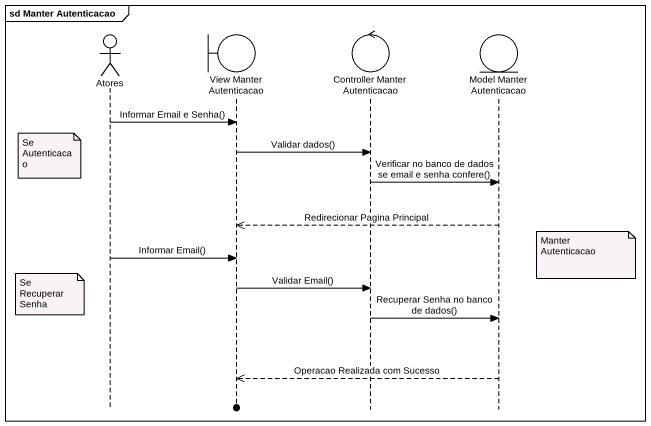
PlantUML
@startuml
mainframe sd Manter Autenticacao
hide footbox
actor Atores
boundary "View Manter Autenticacao" as View_Manter_Autenticacao
control "Controller Manter Autenticacao" as Controller_Manter
entity "Model Manter Autenticacao" as Model_Manter_Autenticacao

Atores -> View_Manter_Autenticacao : Informar Email e Senha()
View_Manter_Autenticacao -> Controller_Manter : Validar dados()
note left of Atores : Se Autenticacao
Controller_Manter -> Model_Manter_Autenticacao : Verificar no banco de dados se email e senha confere()
Model_Manter_Autenticacao -->> View_Manter_Autenticacao : Redirecionar Pagina Principal
note right of Model_Manter_Autenticacao : Manter Autenticacao
Atores -> View_Manter_Autenticacao : Informar Email()
View_Manter_Autenticacao -> Controller_Manter : Validar Email()
note left of Atores
  Se Recuperar
  Senha
end note
Controller_Manter -> Model_Manter_Autenticacao : Recuperar Senha no banco de dados()
Model_Manter_Autenticacao -->> View_Manter_Autenticacao : Operacao Realizada com Sucesso
@enduml
